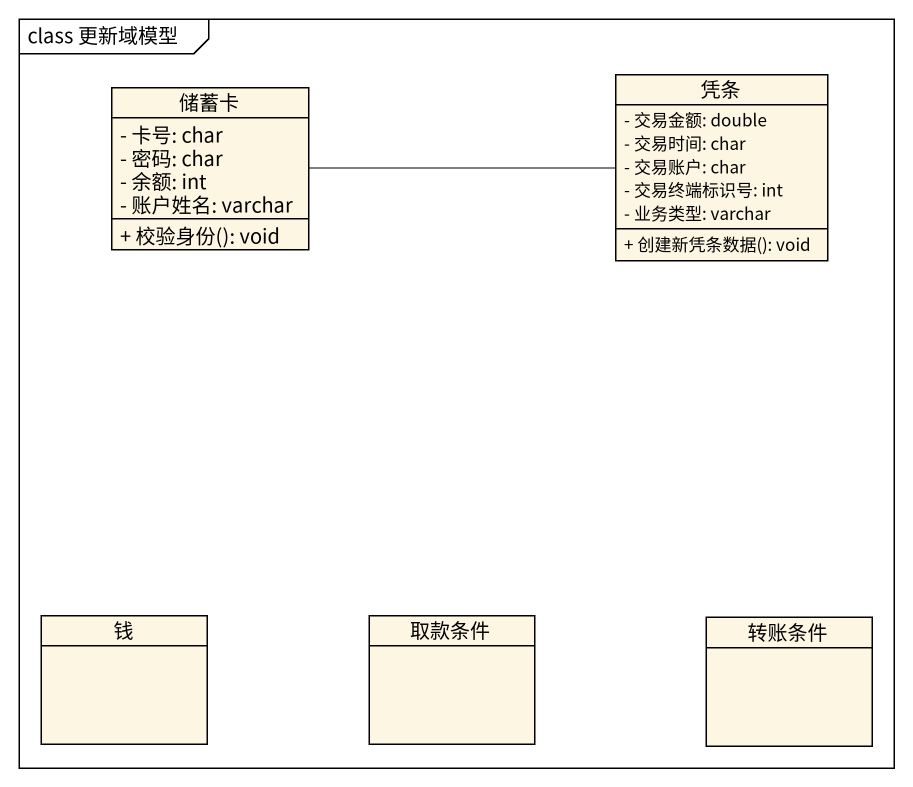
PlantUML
@startuml
mainframe class 更新域模型
hide circle
hide empty members
skinparam classAttributeIconSize 0
class 储蓄卡 {
  - 卡号: char
  - 密码: char
  - 余额: int
  - 账户姓名: varchar
  + 校验身份(): void
}
class 凭条 {
  - 交易金额: double
  - 交易时间: char
  - 交易账户: char
  - 交易终端标识号: int
  - 业务类型: varchar
  + 创建新凭条数据(): void
}
class 钱
class 取款条件
class 转账条件
凭条 -left- 储蓄卡
@enduml
